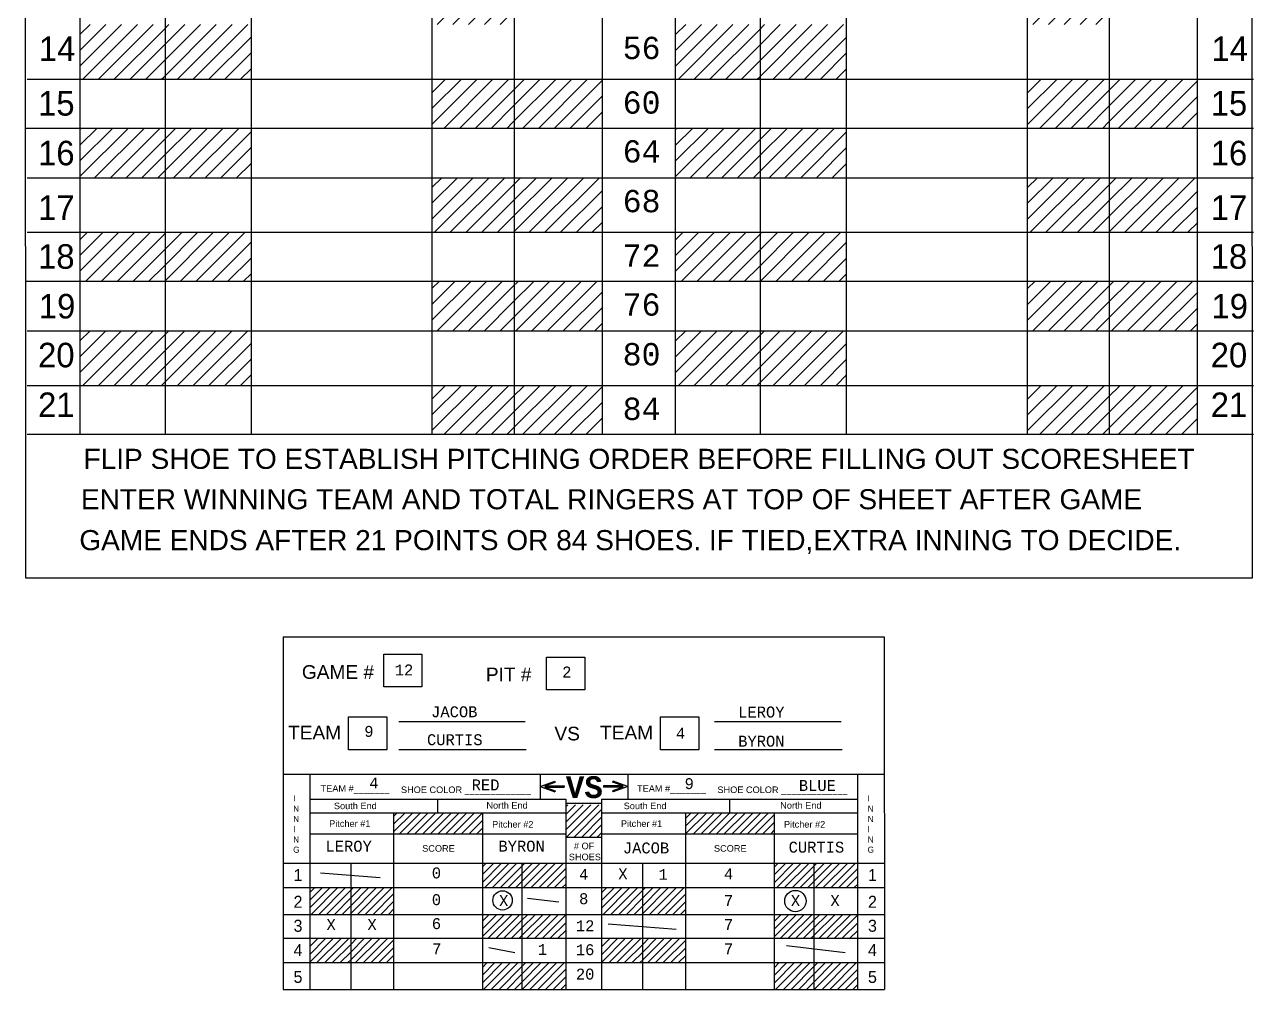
# Model space of a CAD drawing. Header units: inches. Extents: x -9 to 65.4, y -11.2 to 27.1.
# Drawn here: x 23.45 to 34.47, y -7.79 to 0.85 of the extents above; entities that cross this region are included whole.
import ezdxf

# ---------------------------------------------------------------- set-up
doc = ezdxf.new("R2010")
doc.units = ezdxf.units.IN
doc.header["$MEASUREMENT"] = 0
doc.layers.add('AM_0', color=7, linetype='Continuous', lineweight=30)
doc.layers.add('AM_8', color=1, linetype='Continuous', lineweight=15)
doc.layers.add('off to print left', color=7, linetype='Continuous', plot=False)
pattern_1 = [(45, (-4e-15, -8.33531), (-0.07071068, 0.07071068), [])]
pattern_2 = [(45, (0, -11.08076), (-0.07071068, 0.07071068), [])]
pattern_3 = [(45, (5.33987, -8.33531), (-0.07071068, 0.07071068), [])]
pattern_4 = [(45, (5.33987, -11.08076), (-0.07071068, 0.07071068), [])]
pattern_5 = [(45, (14.26789, -11.38615), (-0.03466775, 0.03466775), [])]
pattern_6 = [(45, (16.8859, -11.38615), (-0.03466775, 0.03466775), [])]

msp = doc.modelspace()

# ---------------------------------------------------------------- hatches: boundary and pattern name
at = {"layer": 'AM_0'}
h = msp.add_hatch(dxfattribs=at)
h.set_pattern_fill('_U', color=256, scale=0.1, angle=45, style=0, pattern_type=0)
h.set_pattern_definition(pattern_1)
h.paths.add_polyline_path([(27.82792, 1.30055), (27.10499, 1.30055), (27.10499, 0.85493), (27.82792, 0.85493)])
h = msp.add_hatch(dxfattribs=at)
h.set_pattern_fill('_U', color=256, scale=0.1, angle=45, style=0, pattern_type=0)
h.set_pattern_definition(pattern_3)
h.paths.add_polyline_path([(33.16779, 1.30055), (32.44486, 1.30055), (32.44486, 0.85493), (33.16779, 0.85493)])
h = msp.add_hatch(dxfattribs=at)
h.set_pattern_fill('_U', color=256, scale=0.1, angle=45, style=0, pattern_type=0)
h.set_pattern_definition(pattern_1)
h.paths.add_polyline_path([(24.69795, 0.85493), (23.9492, 0.85493), (23.9492, 0.36571), (24.69795, 0.36571)])
h = msp.add_hatch(dxfattribs=at)
h.set_pattern_fill('_U', color=256, scale=0.1, angle=45, style=0, pattern_type=0)
h.set_pattern_definition(pattern_1)
h.paths.add_polyline_path([(25.48263, 0.36571), (25.48263, 0.85493), (24.69795, 0.85493), (24.69795, 0.36571)])
h = msp.add_hatch(dxfattribs=at)
h.set_pattern_fill('_U', color=256, scale=0.1, angle=45, style=0, pattern_type=0)
h.set_pattern_definition(pattern_3)
h.paths.add_polyline_path([(30.03783, 0.85493), (29.28907, 0.85493), (29.28907, 0.36571), (30.03783, 0.36571)])
h = msp.add_hatch(dxfattribs=at)
h.set_pattern_fill('_U', color=256, scale=0.1, angle=45, style=0, pattern_type=0)
h.set_pattern_definition(pattern_3)
h.paths.add_polyline_path([(30.8225, 0.36571), (30.8225, 0.85493), (30.03783, 0.85493), (30.03783, 0.36571)])
h = msp.add_hatch(dxfattribs=at)
h.set_pattern_fill('_U', color=256, scale=0.1, angle=45, style=0, pattern_type=0)
h.set_pattern_definition(pattern_1)
h.paths.add_polyline_path([(27.10499, -0.07218), (27.82792, -0.07218), (27.82792, 0.36571), (27.10499, 0.36571)])
h = msp.add_hatch(dxfattribs=at)
h.set_pattern_fill('_U', color=256, scale=0.1, angle=45, style=0, pattern_type=0)
h.set_pattern_definition(pattern_1)
h.paths.add_polyline_path([(28.62986, 0.36571), (27.82792, 0.36571), (27.82792, -0.07218), (28.62986, -0.07218)])
h = msp.add_hatch(dxfattribs=at)
h.set_pattern_fill('_U', color=256, scale=0.1, angle=45, style=0, pattern_type=0)
h.set_pattern_definition(pattern_3)
h.paths.add_polyline_path([(32.44486, -0.07218), (33.16779, -0.07218), (33.16779, 0.36571), (32.44486, 0.36571)])
h = msp.add_hatch(dxfattribs=at)
h.set_pattern_fill('_U', color=256, scale=0.1, angle=45, style=0, pattern_type=0)
h.set_pattern_definition(pattern_3)
h.paths.add_polyline_path([(33.96973, 0.36571), (33.16779, 0.36571), (33.16779, -0.07218), (33.96973, -0.07218)])
h = msp.add_hatch(dxfattribs=at)
h.set_pattern_fill('_U', color=256, scale=0.1, angle=45, style=0, pattern_type=0)
h.set_pattern_definition(pattern_1)
h.paths.add_polyline_path([(23.9492, -0.5178), (24.69795, -0.5178), (24.69795, -0.07218), (23.9492, -0.07218)])
h = msp.add_hatch(dxfattribs=at)
h.set_pattern_fill('_U', color=256, scale=0.1, angle=45, style=0, pattern_type=0)
h.set_pattern_definition(pattern_1)
h.paths.add_polyline_path([(24.69795, -0.5178), (25.48263, -0.5178), (25.48263, -0.07218), (24.69795, -0.07218)])
h = msp.add_hatch(dxfattribs=at)
h.set_pattern_fill('_U', color=256, scale=0.1, angle=45, style=0, pattern_type=0)
h.set_pattern_definition(pattern_3)
h.paths.add_polyline_path([(29.28907, -0.5178), (30.03783, -0.5178), (30.03783, -0.07218), (29.28907, -0.07218)])
h = msp.add_hatch(dxfattribs=at)
h.set_pattern_fill('_U', color=256, scale=0.1, angle=45, style=0, pattern_type=0)
h.set_pattern_definition(pattern_3)
h.paths.add_polyline_path([(30.03783, -0.5178), (30.8225, -0.5178), (30.8225, -0.07218), (30.03783, -0.07218)])
h = msp.add_hatch(dxfattribs=at)
h.set_pattern_fill('_U', color=256, scale=0.1, angle=45, style=0, pattern_type=0)
h.set_pattern_definition(pattern_1)
h.paths.add_polyline_path([(27.10499, -1.00702), (27.82792, -1.00702), (27.82792, -0.5178), (27.10499, -0.5178)])
h = msp.add_hatch(dxfattribs=at)
h.set_pattern_fill('_U', color=256, scale=0.1, angle=45, style=0, pattern_type=0)
h.set_pattern_definition(pattern_1)
h.paths.add_polyline_path([(27.82792, -1.00702), (28.62986, -1.00702), (28.62986, -0.5178), (27.82792, -0.5178)])
h = msp.add_hatch(dxfattribs=at)
h.set_pattern_fill('_U', color=256, scale=0.1, angle=45, style=0, pattern_type=0)
h.set_pattern_definition(pattern_3)
h.paths.add_polyline_path([(32.44486, -1.00702), (33.16779, -1.00702), (33.16779, -0.5178), (32.44486, -0.5178)])
h = msp.add_hatch(dxfattribs=at)
h.set_pattern_fill('_U', color=256, scale=0.1, angle=45, style=0, pattern_type=0)
h.set_pattern_definition(pattern_3)
h.paths.add_polyline_path([(33.16779, -1.00702), (33.96973, -1.00702), (33.96973, -0.5178), (33.16779, -0.5178)])
h = msp.add_hatch(dxfattribs=at)
h.set_pattern_fill('_U', color=256, scale=0.1, angle=45, style=0, pattern_type=0)
h.set_pattern_definition(pattern_1)
h.paths.add_polyline_path([(24.69795, -1.00702), (23.9492, -1.00702), (23.9492, -1.4449), (24.69795, -1.4449)])
h = msp.add_hatch(dxfattribs=at)
h.set_pattern_fill('_U', color=256, scale=0.1, angle=45, style=0, pattern_type=0)
h.set_pattern_definition(pattern_1)
h.paths.add_polyline_path([(25.48263, -1.00702), (24.69795, -1.00702), (24.69795, -1.4449), (24.7048, -1.4449), (25.48263, -1.4449)])
h = msp.add_hatch(dxfattribs=at)
h.set_pattern_fill('_U', color=256, scale=0.1, angle=45, style=0, pattern_type=0)
h.set_pattern_definition(pattern_3)
h.paths.add_polyline_path([(30.03783, -1.00702), (29.28907, -1.00702), (29.28907, -1.4449), (30.03783, -1.4449)])
h = msp.add_hatch(dxfattribs=at)
h.set_pattern_fill('_U', color=256, scale=0.1, angle=45, style=0, pattern_type=0)
h.set_pattern_definition(pattern_3)
h.paths.add_polyline_path([(30.8225, -1.00702), (30.03783, -1.00702), (30.03783, -1.4449), (30.04467, -1.4449), (30.8225, -1.4449)])
h = msp.add_hatch(dxfattribs=at)
h.set_pattern_fill('_U', color=256, scale=0.1, angle=45, style=0, pattern_type=0)
h.set_pattern_definition(pattern_2)
h.paths.add_polyline_path([(27.82792, -1.4449), (27.10499, -1.4449), (27.10499, -1.89053), (27.82792, -1.89053)])
h = msp.add_hatch(dxfattribs=at)
h.set_pattern_fill('_U', color=256, scale=0.1, angle=45, style=0, pattern_type=0)
h.set_pattern_definition(pattern_2)
h.paths.add_polyline_path([(27.82792, -1.89053), (28.62986, -1.89053), (28.62986, -1.4449), (27.82792, -1.4449)])
h = msp.add_hatch(dxfattribs=at)
h.set_pattern_fill('_U', color=256, scale=0.1, angle=45, style=0, pattern_type=0)
h.set_pattern_definition(pattern_4)
h.paths.add_polyline_path([(33.16779, -1.4449), (32.44486, -1.4449), (32.44486, -1.89053), (33.16779, -1.89053)])
h = msp.add_hatch(dxfattribs=at)
h.set_pattern_fill('_U', color=256, scale=0.1, angle=45, style=0, pattern_type=0)
h.set_pattern_definition(pattern_4)
h.paths.add_polyline_path([(33.16779, -1.89053), (33.96973, -1.89053), (33.96973, -1.4449), (33.16779, -1.4449)])
h = msp.add_hatch(dxfattribs=at)
h.set_pattern_fill('_U', color=256, scale=0.1, angle=45, style=0, pattern_type=0)
h.set_pattern_definition(pattern_2)
h.paths.add_polyline_path([(24.69795, -1.89053), (23.9492, -1.89053), (23.9492, -2.37974), (24.69795, -2.37974)])
h = msp.add_hatch(dxfattribs=at)
h.set_pattern_fill('_U', color=256, scale=0.1, angle=45, style=0, pattern_type=0)
h.set_pattern_definition(pattern_2)
h.paths.add_polyline_path([(25.48263, -2.37974), (25.48263, -1.89053), (24.69795, -1.89053), (24.69795, -2.37974)])
h = msp.add_hatch(dxfattribs=at)
h.set_pattern_fill('_U', color=256, scale=0.1, angle=45, style=0, pattern_type=0)
h.set_pattern_definition(pattern_4)
h.paths.add_polyline_path([(30.03783, -1.89053), (29.28907, -1.89053), (29.28907, -2.37974), (30.03783, -2.37974)])
h = msp.add_hatch(dxfattribs=at)
h.set_pattern_fill('_U', color=256, scale=0.1, angle=45, style=0, pattern_type=0)
h.set_pattern_definition(pattern_4)
h.paths.add_polyline_path([(30.8225, -2.37974), (30.8225, -1.89053), (30.03783, -1.89053), (30.03783, -2.37974)])
h = msp.add_hatch(dxfattribs=at)
h.set_pattern_fill('_U', color=256, scale=0.1, angle=45, style=0, pattern_type=0)
h.set_pattern_definition(pattern_2)
h.paths.add_polyline_path([(27.10499, -2.81763), (27.82792, -2.81763), (27.82792, -2.37974), (27.10499, -2.37974)])
h = msp.add_hatch(dxfattribs=at)
h.set_pattern_fill('_U', color=256, scale=0.1, angle=45, style=0, pattern_type=0)
h.set_pattern_definition(pattern_2)
h.paths.add_polyline_path([(28.62986, -2.37974), (27.82792, -2.37974), (27.82792, -2.81763), (28.62986, -2.81763)])
h = msp.add_hatch(dxfattribs=at)
h.set_pattern_fill('_U', color=256, scale=0.1, angle=45, style=0, pattern_type=0)
h.set_pattern_definition(pattern_4)
h.paths.add_polyline_path([(32.44486, -2.81763), (33.16779, -2.81763), (33.16779, -2.37974), (32.44486, -2.37974)])
h = msp.add_hatch(dxfattribs=at)
h.set_pattern_fill('_U', color=256, scale=0.1, angle=45, style=0, pattern_type=0)
h.set_pattern_definition(pattern_4)
h.paths.add_polyline_path([(33.96973, -2.37974), (33.16779, -2.37974), (33.16779, -2.81763), (33.96973, -2.81763)])
h = msp.add_hatch(color=256, dxfattribs=at)
h.dxf.hatch_style = 1
h.paths.add_polyline_path([(28.29121, -5.96968), (28.11565, -5.96968), (28.20946, -5.9351), (28.20607, -5.9259), (28.07372, -5.97469), (28.20607, -6.02239), (28.20939, -6.01317), (28.11595, -5.97949), (28.29121, -5.97949)])
h = msp.add_hatch(color=256, dxfattribs=at)
h.dxf.hatch_style = 1
h.paths.add_polyline_path([(28.81819, -5.97949), (28.72475, -6.01317), (28.72808, -6.02239), (28.86042, -5.97469), (28.72808, -5.9259), (28.72469, -5.9351), (28.8185, -5.96968), (28.64293, -5.96968), (28.64293, -5.97949)])
h = msp.add_hatch(dxfattribs=at)
h.set_pattern_fill('_U', color=256, scale=0.049028, angle=45, style=0, pattern_type=0)
h.set_pattern_definition(pattern_5)
h.paths.add_polyline_path([(28.30442, -6.42718), (28.30442, -6.13754), (28.62552, -6.13754), (28.62552, -6.42718)])
h = msp.add_hatch(dxfattribs=at)
h.set_pattern_fill('_U', color=256, scale=0.049028, angle=45, style=0, pattern_type=0)
h.set_pattern_definition(pattern_5)
h.paths.add_polyline_path([(27.91125, -6.66192), (27.55682, -6.66192), (27.55682, -6.8804), (27.91125, -6.8804)])
h = msp.add_hatch(dxfattribs=at)
h.set_pattern_fill('_U', color=256, scale=0.049028, angle=45, style=0, pattern_type=0)
h.set_pattern_definition(pattern_5)
h.paths.add_polyline_path([(27.91125, -6.8804), (28.30442, -6.8804), (28.30442, -6.66192), (27.91125, -6.66192)])
h = msp.add_hatch(dxfattribs=at)
h.set_pattern_fill('_U', color=256, scale=0.049028, angle=45, style=0, pattern_type=0)
h.set_pattern_definition(pattern_6)
h.paths.add_polyline_path([(30.52926, -6.66192), (30.17483, -6.66192), (30.17483, -6.8804), (30.52926, -6.8804)])
h = msp.add_hatch(dxfattribs=at)
h.set_pattern_fill('_U', color=256, scale=0.049028, angle=45, style=0, pattern_type=0)
h.set_pattern_definition(pattern_6)
h.paths.add_polyline_path([(30.52926, -6.8804), (30.92244, -6.8804), (30.92244, -6.66192), (30.52926, -6.66192)])
h = msp.add_hatch(dxfattribs=at)
h.set_pattern_fill('_U', color=256, scale=0.049028, angle=45, style=0, pattern_type=0)
h.set_pattern_definition(pattern_5)
h.paths.add_polyline_path([(26.3767, -6.8804), (26.00961, -6.8804), (26.00961, -7.12025), (26.3767, -7.12025)])
h = msp.add_hatch(dxfattribs=at)
h.set_pattern_fill('_U', color=256, scale=0.049028, angle=45, style=0, pattern_type=0)
h.set_pattern_definition(pattern_5)
h.paths.add_polyline_path([(26.76141, -7.12025), (26.76141, -6.8804), (26.3767, -6.8804), (26.3767, -7.12025)])
h = msp.add_hatch(dxfattribs=at)
h.set_pattern_fill('_U', color=256, scale=0.049028, angle=45, style=0, pattern_type=0)
h.set_pattern_definition(pattern_6)
h.paths.add_polyline_path([(28.99472, -6.8804), (28.62762, -6.8804), (28.62762, -7.12025), (28.99472, -7.12025)])
h = msp.add_hatch(dxfattribs=at)
h.set_pattern_fill('_U', color=256, scale=0.049028, angle=45, style=0, pattern_type=0)
h.set_pattern_definition(pattern_6)
h.paths.add_polyline_path([(29.37942, -7.12025), (29.37942, -6.8804), (28.99472, -6.8804), (28.99472, -7.12025)])
h = msp.add_hatch(dxfattribs=at)
h.set_pattern_fill('_U', color=256, scale=0.049028, angle=45, style=0, pattern_type=0)
h.set_pattern_definition(pattern_5)
h.paths.add_polyline_path([(27.55682, -7.33493), (27.91125, -7.33493), (27.91125, -7.12025), (27.55682, -7.12025)])
h = msp.add_hatch(dxfattribs=at)
h.set_pattern_fill('_U', color=256, scale=0.049028, angle=45, style=0, pattern_type=0)
h.set_pattern_definition(pattern_5)
h.paths.add_polyline_path([(28.30442, -7.12025), (27.91125, -7.12025), (27.91125, -7.33493), (28.30442, -7.33493)])
h = msp.add_hatch(dxfattribs=at)
h.set_pattern_fill('_U', color=256, scale=0.049028, angle=45, style=0, pattern_type=0)
h.set_pattern_definition(pattern_6)
h.paths.add_polyline_path([(30.17483, -7.33493), (30.52926, -7.33493), (30.52926, -7.12025), (30.17483, -7.12025)])
h = msp.add_hatch(dxfattribs=at)
h.set_pattern_fill('_U', color=256, scale=0.049028, angle=45, style=0, pattern_type=0)
h.set_pattern_definition(pattern_6)
h.paths.add_polyline_path([(30.92244, -7.12025), (30.52926, -7.12025), (30.52926, -7.33493), (30.92244, -7.33493)])
h = msp.add_hatch(dxfattribs=at)
h.set_pattern_fill('_U', color=256, scale=0.049028, angle=45, style=0, pattern_type=0)
h.set_pattern_definition(pattern_5)
h.paths.add_polyline_path([(26.00961, -7.55341), (26.3767, -7.55341), (26.3767, -7.33493), (26.00961, -7.33493)])
h = msp.add_hatch(dxfattribs=at)
h.set_pattern_fill('_U', color=256, scale=0.049028, angle=45, style=0, pattern_type=0)
h.set_pattern_definition(pattern_5)
h.paths.add_polyline_path([(26.3767, -7.55341), (26.76141, -7.55341), (26.76141, -7.33493), (26.3767, -7.33493)])
h = msp.add_hatch(dxfattribs=at)
h.set_pattern_fill('_U', color=256, scale=0.049028, angle=45, style=0, pattern_type=0)
h.set_pattern_definition(pattern_6)
h.paths.add_polyline_path([(28.62762, -7.55341), (28.99472, -7.55341), (28.99472, -7.33493), (28.62762, -7.33493)])
h = msp.add_hatch(dxfattribs=at)
h.set_pattern_fill('_U', color=256, scale=0.049028, angle=45, style=0, pattern_type=0)
h.set_pattern_definition(pattern_6)
h.paths.add_polyline_path([(28.99472, -7.55341), (29.37942, -7.55341), (29.37942, -7.33493), (28.99472, -7.33493)])
h = msp.add_hatch(dxfattribs=at)
h.set_pattern_fill('_U', color=256, scale=0.049028, angle=45, style=0, pattern_type=0)
h.set_pattern_definition(pattern_5)
h.paths.add_polyline_path([(27.55682, -7.79326), (27.91125, -7.79326), (27.91125, -7.55341), (27.55682, -7.55341)])
h = msp.add_hatch(dxfattribs=at)
h.set_pattern_fill('_U', color=256, scale=0.049028, angle=45, style=0, pattern_type=0)
h.set_pattern_definition(pattern_5)
h.paths.add_polyline_path([(27.91125, -7.79326), (28.30442, -7.79326), (28.30442, -7.55341), (27.91125, -7.55341)])
h = msp.add_hatch(dxfattribs=at)
h.set_pattern_fill('_U', color=256, scale=0.049028, angle=45, style=0, pattern_type=0)
h.set_pattern_definition(pattern_6)
h.paths.add_polyline_path([(30.17483, -7.79326), (30.52926, -7.79326), (30.52926, -7.55341), (30.17483, -7.55341)])
h = msp.add_hatch(dxfattribs=at)
h.set_pattern_fill('_U', color=256, scale=0.049028, angle=45, style=0, pattern_type=0)
h.set_pattern_definition(pattern_6)
h.paths.add_polyline_path([(30.52926, -7.79326), (30.92244, -7.79326), (30.92244, -7.55341), (30.52926, -7.55341)])
at = {"layer": 'AM_8'}
h = msp.add_hatch(dxfattribs=at)
h.set_pattern_fill('_U', color=256, scale=0.049028, angle=45, style=0, pattern_type=0)
h.set_pattern_definition(pattern_5)
h.paths.add_polyline_path([(27.55682, -6.39796), (27.55682, -6.20944), (26.76141, -6.20944), (26.76141, -6.39796), (27.30378, -6.39796)])
h = msp.add_hatch(dxfattribs=at)
h.set_pattern_fill('_U', color=256, scale=0.049028, angle=45, style=0, pattern_type=0)
h.set_pattern_definition(pattern_5)
h.paths.add_polyline_path([(30.17273, -6.20944), (29.37732, -6.20944), (29.37732, -6.39796), (30.17273, -6.39796)])

# ---------------------------------------------------------------- linework, layer by layer
at = {"layer": 'AM_0'}
for p, q in [((23.9492, 8.42198), (23.9492, -2.81763)), ((33.96546, 8.42198), (33.96546, -2.81763)), ((28.62986, 7.96437), (28.62986, -2.81763)), ((29.2848, 7.96437), (29.2848, -2.81763)), ((25.48263, 7.71437), (25.48263, -2.81763)), ((27.10499, 7.71437), (27.10499, -2.81763)), ((30.81822, 7.71437), (30.81822, -2.81763)), ((32.44058, 7.71437), (32.44058, -2.81763)), ((24.71164, 1.30055), (24.71164, -0.07218)), ((27.8416, 1.30055), (27.8416, -0.07218)), ((30.04723, 1.30055), (30.04723, -0.07218)), ((33.1772, 1.30055), (33.1772, -0.07218)), ((23.47529, 0.36571), (29.29848, 0.36571)), ((29.29848, 0.36571), (34.46892, 0.36571)), ((23.46845, -0.07218), (29.29848, -0.07218)), ((23.47529, -0.07218), (34.46914, -0.07218)), ((24.71164, -0.07218), (24.71164, -1.4449)), ((27.8416, -0.07218), (27.8416, -1.4449)), ((29.30275, -0.07218), (34.46845, -0.07218)), ((30.04723, -0.07218), (30.04723, -1.4449)), ((33.1772, -0.07218), (33.1772, -1.4449)), ((23.47529, -0.5178), (29.29848, -0.5178)), ((29.29848, -0.5178), (34.46867, -0.5178)), ((23.47529, -1.00702), (29.29848, -1.00702)), ((29.29848, -1.00702), (34.46892, -1.00702)), ((23.46845, -1.4449), (29.29848, -1.4449)), ((23.47529, -1.4449), (34.46914, -1.4449)), ((23.47529, -1.4449), (34.46914, -1.4449)), ((24.71164, -1.4449), (24.71164, -2.81763)), ((27.8416, -1.4449), (27.8416, -2.81763)), ((29.30275, -1.4449), (34.46845, -1.4449)), ((30.04723, -1.4449), (30.04723, -2.81763)), ((33.1772, -1.4449), (33.1772, -2.81763)), ((23.47529, -1.89053), (29.29848, -1.89053)), ((29.29848, -1.89053), (34.46867, -1.89053)), ((23.47529, -2.37974), (29.29848, -2.37974)), ((29.29848, -2.37974), (34.46892, -2.37974)), ((23.47529, -2.81763), (34.46914, -2.81763)), ((26.80762, -5.39056), (27.94054, -5.39056)), ((29.63921, -5.39056), (30.77213, -5.39056)), ((26.80695, -5.64384), (27.94966, -5.64384)), ((29.63855, -5.64384), (30.78125, -5.64384)), ((25.77055, -5.86251), (28.62552, -5.86251)), ((26.00961, -5.86251), (26.00961, -7.79326)), ((28.07372, -5.86251), (28.07372, -6.08687)), ((28.07372, -5.97469), (28.20607, -5.9259)), ((28.11565, -5.96968), (28.20946, -5.9351)), ((28.20607, -5.9259), (28.20946, -5.9351)), ((28.62552, -5.86251), (31.15984, -5.86251)), ((28.72808, -5.9259), (28.72469, -5.9351)), ((28.8185, -5.96968), (28.72469, -5.9351)), ((28.86042, -5.97469), (28.72808, -5.9259)), ((28.86042, -5.86251), (28.86042, -6.08687)), ((30.92034, -5.86251), (30.92034, -7.79326)), ((28.07372, -5.97469), (28.20607, -6.02239)), ((28.11565, -5.96968), (28.29121, -5.96968)), ((28.11595, -5.97949), (28.20939, -6.01317)), ((28.11595, -5.97949), (28.29121, -5.97949)), ((28.20939, -6.01317), (28.20607, -6.02239)), ((28.29121, -5.96968), (28.29121, -5.97949)), ((28.8185, -5.96968), (28.64293, -5.96968)), ((28.64293, -5.96968), (28.64293, -5.97949)), ((28.81819, -5.97949), (28.64293, -5.97949)), ((28.81819, -5.97949), (28.72475, -6.01317)), ((28.72475, -6.01317), (28.72808, -6.02239)), ((28.86042, -5.97469), (28.72808, -6.02239)), ((26.00961, -6.08687), (28.30442, -6.08687)), ((27.15702, -6.20944), (27.15702, -6.08687)), ((28.30442, -6.08687), (28.30442, -7.79326)), ((28.30442, -6.12261), (28.62552, -6.12261)), ((28.62552, -6.08687), (28.62552, -7.33493)), ((28.62552, -6.08687), (30.92453, -6.08687)), ((28.62552, -6.08687), (28.62552, -7.79326)), ((29.77502, -6.20944), (29.77502, -6.08687)), ((26.00961, -6.20944), (28.30442, -6.20944)), ((26.76141, -6.20944), (26.76141, -7.79326)), ((27.55682, -6.20944), (27.55682, -7.79326)), ((28.62552, -6.20944), (30.92453, -6.20944)), ((29.37732, -6.20944), (29.37732, -7.79326)), ((30.17273, -6.20944), (30.17273, -7.79326)), ((26.00961, -6.39796), (28.30442, -6.39796)), ((28.30442, -6.42718), (28.62552, -6.42718)), ((28.62552, -6.39796), (30.92453, -6.39796)), ((25.7672, -6.66192), (28.62552, -6.66192)), ((26.3767, -6.66192), (26.3767, -7.33493)), ((27.91125, -6.66192), (27.91125, -7.33493)), ((28.62762, -6.66192), (31.16024, -6.66192)), ((28.99262, -6.66192), (28.99262, -7.33493)), ((30.52717, -6.66192), (30.52717, -7.33493)), ((25.77055, -6.8804), (28.62552, -6.8804)), ((28.62552, -6.8804), (31.16035, -6.8804)), ((25.77055, -7.12025), (28.62552, -7.12025)), ((28.62552, -7.12025), (31.16047, -7.12025)), ((25.7672, -7.33493), (28.62552, -7.33493)), ((25.77055, -7.33493), (31.16057, -7.33493)), ((26.3767, -7.33493), (26.3767, -7.79326)), ((27.91125, -7.33493), (27.91125, -7.79326)), ((28.62762, -7.33493), (31.16024, -7.33493)), ((28.99262, -7.33493), (28.99262, -7.79326)), ((30.52717, -7.33493), (30.52717, -7.79326)), ((25.77055, -7.55341), (28.62552, -7.55341)), ((28.62552, -7.55341), (31.16035, -7.55341)), ((25.77055, -7.79326), (28.62552, -7.79326)), ((28.62552, -7.79326), (31.16047, -7.79326))]:
    msp.add_line(p, q, dxfattribs=at)
for points in [[(23.46161, -4.10387), (34.46161, -4.10387), (34.45273, 13.72374), (23.45273, 13.72374)], [(26.67218, -4.78727), (27.01529, -4.78727), (27.01529, -5.08127), (26.67218, -5.08127)], [(28.13284, -4.81369), (28.47595, -4.81369), (28.47595, -5.10769), (28.13284, -5.10769)], [(26.35716, -5.35051), (26.70027, -5.35051), (26.70027, -5.64451), (26.35716, -5.64451)], [(29.15394, -5.35051), (29.49705, -5.35051), (29.49705, -5.64451), (29.15394, -5.64451)]]:
    msp.add_lwpolyline(points, close=True, dxfattribs=at)
at = {"layer": 'off to print left'}
for p, q in [((25.77055, -4.6344), (25.77055, -7.79326)), ((25.77055, -4.6344), (31.15944, -4.6344)), ((31.15944, -4.6344), (31.16047, -7.79326)), ((26.10608, -6.74783), (26.6412, -6.78985)), ((27.96243, -6.97536), (28.24119, -7.00898)), ((28.68551, -7.20663), (29.29345, -7.2541)), ((27.61437, -7.41877), (27.84792, -7.4615)), ((30.28461, -7.39989), (30.80781, -7.46263))]:
    msp.add_line(p, q, dxfattribs=at)
for centre, radius in [((27.73747, -6.9951), 0.08683), ((30.36318, -7.00162), 0.09589)]:
    msp.add_circle(centre, radius, dxfattribs=at)

# ---------------------------------------------------------------- texts
at = {"layer": 'AM_0', "attachment_point": 1}
for s, insert, char_height, width in [('14', (23.58063, 0.74819), 0.22, 0.48114), ('{\\fMonospac821 BT|b0|i0|c0|p49;56}', (28.81486, 0.74574), 0.2, 0.5475591), ('14', (34.09304, 0.74819), 0.22, 0.48114), ('15', (23.57379, 0.25897), 0.22, 0.48114), ('{\\fMonospac821 BT|b0|i0|c0|p49;60}', (28.81486, 0.25652), 0.2, 0.5475591), ('15', (34.0862, 0.25897), 0.22, 0.48114), ('16', (23.57379, -0.18665), 0.22, 0.48114), ('{\\fMonospac821 BT|b0|i0|c0|p49;64}', (28.81486, -0.18136), 0.2, 0.5475591), ('16', (34.0862, -0.18665), 0.22, 0.48114), ('{\\fMonospac821 BT|b0|i0|c0|p49;68}', (28.81486, -0.62699), 0.2, 0.5475591), ('17', (23.57379, -0.67587), 0.22, 0.48114), ('17', (34.0862, -0.67587), 0.22, 0.48114), ('18', (23.57379, -1.11376), 0.22, 0.48114), ('{\\fMonospac821 BT|b0|i0|c0|p49;72}', (28.81486, -1.1162), 0.2, 0.5475591), ('18', (34.0862, -1.11376), 0.22, 0.48114), ('19', (23.58063, -1.55938), 0.22, 0.48114), ('{\\fMonospac821 BT|b0|i0|c0|p49;76}', (28.81486, -1.55409), 0.2, 0.5475591), ('19', (34.09304, -1.55938), 0.22, 0.48114), ('20', (23.57379, -1.99727), 0.22, 0.48114), ('{\\fMonospac821 BT|b0|i0|c0|p49;80}', (28.81486, -1.99971), 0.2, 0.5475591), ('20', (34.0862, -1.99727), 0.22, 0.48114), ('21', (23.57379, -2.44289), 0.22, 0.48114), ('{\\fMonospac821 BT|b0|i0|c0|p49;84}', (28.81486, -2.48893), 0.2, 0.5475591), ('21', (34.0862, -2.44289), 0.22, 0.48114), ('{\\fArial|b0|i0|c0|p34;GAME #}', (25.93867, -4.88684), 0.122569, 0.8276865), ('{\\fMonospac821 BT|b0|i0|c0|p49;12}', (26.77096, -4.88093), 0.0980552, 0.2684551), ('{\\fArial|b0|i0|c0|p34;PIT #}', (27.58805, -4.90884), 0.122569, 0.8276865), ('{\\fMonospac821 BT|b0|i0|c0|p49;2}', (28.27223, -4.89945), 0.0980552, 0.2684551), ('{\\fMonospac821 BT|b0|i0|c0|p49;JACOB}', (27.09742, -5.25566), 0.0980552, 0.2684551), ('{\\fMonospac821 BT|b0|i0|c0|p49;LEROY}', (29.85015, -5.25799), 0.0980552, 0.2684551), ('{\\fArial|b0|i0|c0|p34;TEAM}', (25.81504, -5.42998), 0.122569, 0.8276865), ('{\\fMonospac821 BT|b0|i0|c0|p49;9}', (26.49797, -5.43158), 0.0980552, 0.2684551), ('{\\fMonospac821 BT|b0|i0|c0|p49;CURTIS}', (27.06014, -5.50596), 0.0980552, 0.2684551), ('{\\fArial|b0|i0|c0|p34;VS}', (28.20276, -5.4389), 0.122569, 0.8276865), ('{\\fArial|b0|i0|c0|p34;TEAM}', (28.61182, -5.42998), 0.122569, 0.8276865), ('{\\fMonospac821 BT|b0|i0|c0|p49;4}', (29.29233, -5.44849), 0.0980552, 0.2684551), ('{\\fMonospac821 BT|b0|i0|c0|p49;BYRON}', (29.85028, -5.51935), 0.0980552, 0.2684551), ('{\\fMonospac821 BT|b0|i0|c0|p49;4}', (26.54229, -5.89429), 0.0980552, 0.2684551), ('{\\fMonospac821 BT|b0|i0|c0|p49;RED}', (27.4609, -5.91111), 0.0980552, 0.2684551), ('{\\fMonospac821 BT|b0|i0|c0|p49;9}', (29.36967, -5.89957), 0.0980552, 0.2684551), ('{\\fMonospac821 BT|b0|i0|c0|p49;BLUE}', (30.39398, -5.91639), 0.0980552, 0.2684551), ('I\\PN\\PN\\PI\\PN\\PG', (25.86059, -6.05364), 0.05516, 0.1121261), ('{\\fArial|b0|i0|c0|p34;TEAM #_______ }', (26.10635, -5.96274), 0.0588331, 0.644176), ('{\\fArial|b0|i0|c0|p34;SHOE COLOR _____________}', (26.82705, -5.97428), 0.0588331, 1.2656934), ('{\\fArial|b0|i0|c0|p34;TEAM #_______ }', (28.94337, -5.96274), 0.0588331, 0.644176), ('{\\fArial|b0|i0|c0|p34;SHOE COLOR _____________}', (29.66407, -5.97428), 0.0588331, 1.2656934), ('I\\PN\\PN\\PI\\PN\\PG', (31.01037, -6.05364), 0.05516, 0.1121261), ('{\\fArial|b0|i0|c0|p34;South End}', (26.22611, -6.11867), 0.0588331, 0.644176), ('{\\fArial|b0|i0|c0|p34;North End}', (27.59302, -6.114), 0.0588331, 0.644176), ('{\\fArial|b0|i0|c0|p34;South End}', (28.82374, -6.11867), 0.0588331, 0.644176), ('{\\fArial|b0|i0|c0|p34;North End}', (30.22722, -6.114), 0.0588331, 0.644176), ('{\\fArial|b0|i0|c0|p34;Pitcher #1}', (26.18303, -6.27756), 0.0588331, 0.644176), ('{\\fArial|b0|i0|c0|p34;Pitcher #1}', (28.79895, -6.27756), 0.0588331, 0.644176), ('{\\fArial|b0|i0|c0|p34;Pitcher #2}', (27.64454, -6.28411), 0.0588331, 0.644176), ('{\\fArial|b0|i0|c0|p34;Pitcher #2}', (30.26046, -6.28411), 0.0588331, 0.644176), ('{\\fMonospac821 BT|b0|i0|c0|p49;LEROY}', (26.15046, -6.46075), 0.0980552, 0.2684551), ('{\\fArial|b0|i0|c0|p34;SCORE}', (27.01707, -6.49994), 0.0588331, 0.644176), ('{\\fMonospac821 BT|b0|i0|c0|p49;BYRON}', (27.70064, -6.46026), 0.0980552, 0.2684551), ('{\\fArial|b0|i0|c0|p34;  # OF\\PSHOES}', (28.33174, -6.47822), 0.0588331, 0.644176), ('{\\fMonospac821 BT|b0|i0|c0|p49;JACOB}', (28.81625, -6.47618), 0.0980552, 0.2684551), ('{\\fArial|b0|i0|c0|p34;SCORE}', (29.63299, -6.49994), 0.0588331, 0.644176), ('{\\fMonospac821 BT|b0|i0|c0|p49;CURTIS}', (30.30237, -6.46906), 0.0980552, 0.2684551), ('1', (25.86385, -6.71425), 0.10786, 0.2358914), ('{\\fMonospac821 BT|b0|i0|c0|p49;0}', (27.10358, -6.70001), 0.0980552, 0.2684551), ('{\\fMonospac821 BT|b0|i0|c0|p49;4}', (28.42369, -6.71285), 0.0980552, 0.2684551), ('{\\fMonospac821 BT|b0|i0|c0|p49;X}', (28.77515, -6.70857), 0.0980552, 0.2684551), ('{\\fMonospac821 BT|b0|i0|c0|p49;1}', (29.13518, -6.71285), 0.0980552, 0.2684551), ('{\\fMonospac821 BT|b0|i0|c0|p49;4}', (29.72237, -6.70857), 0.0980552, 0.2684551), ('1', (31.01363, -6.71425), 0.10786, 0.2358914), ('{\\fMonospac821 BT|b0|i0|c0|p49;0}', (27.10358, -6.93986), 0.0980552, 0.2684551), ('{\\fMonospac821 BT|b0|i0|c0|p49;8}', (28.42369, -6.93133), 0.0980552, 0.2684551), ('2', (25.86385, -6.9541), 0.10786, 0.2358914), ('{\\fMonospac821 BT|b0|i0|c0|p49;X}', (27.70644, -6.94842), 0.0980552, 0.2684551), ('{\\fMonospac821 BT|b0|i0|c0|p49;7}', (29.72237, -6.94842), 0.0980552, 0.2684551), ('{\\fMonospac821 BT|b0|i0|c0|p49;X}', (30.32236, -6.94842), 0.0980552, 0.2684551), ('{\\fMonospac821 BT|b0|i0|c0|p49;X}', (30.67679, -6.94842), 0.0980552, 0.2684551), ('2', (31.01363, -6.9541), 0.10786, 0.2358914), ('{\\fMonospac821 BT|b0|i0|c0|p49;6}', (27.10358, -7.15454), 0.0980552, 0.2684551), ('3', (25.86385, -7.16879), 0.10786, 0.2358914), ('{\\fMonospac821 BT|b0|i0|c0|p49;X}', (26.15923, -7.16311), 0.0980552, 0.2684551), ('{\\fMonospac821 BT|b0|i0|c0|p49;X}', (26.52633, -7.16311), 0.0980552, 0.2684551), ('{\\fMonospac821 BT|b0|i0|c0|p49;12}', (28.39512, -7.17378), 0.0980552, 0.2684551), ('{\\fMonospac821 BT|b0|i0|c0|p49;7}', (29.72237, -7.16311), 0.0980552, 0.2684551), ('3', (31.01363, -7.16879), 0.10786, 0.2358914), ('4', (25.86385, -7.38726), 0.10786, 0.2358914), ('{\\fMonospac821 BT|b0|i0|c0|p49;7}', (27.10646, -7.38159), 0.0980552, 0.2684551), ('{\\fMonospac821 BT|b0|i0|c0|p49;1}', (28.05381, -7.38587), 0.0980552, 0.2684551), ('{\\fMonospac821 BT|b0|i0|c0|p49;16}', (28.39512, -7.38846), 0.0980552, 0.2684551), ('{\\fMonospac821 BT|b0|i0|c0|p49;7}', (29.72237, -7.38159), 0.0980552, 0.2684551), ('4', (31.01363, -7.38726), 0.10786, 0.2358914), ('5', (25.86385, -7.62712), 0.10786, 0.2358914), ('{\\fMonospac821 BT|b0|i0|c0|p49;20}', (28.39512, -7.60694), 0.0980552, 0.2684551), ('5', (31.01363, -7.62712), 0.10786, 0.2358914)]:
    msp.add_mtext(s, dxfattribs=dict(at, insert=insert, char_height=char_height, width=width))
for s, width, insert, char_height in [('{\\fArial|b0|i0|c0|p34;FLIP SHOE TO ESTABLISH PITCHING ORDER BEFORE FILLING OUT SCORESHEET}', 11.4872651, (23.9812, -2.94746), 0.18), ('{\\fArial|b0|i0|c0|p34;ENTER WINNING TEAM AND TOTAL RINGERS AT TOP OF SHEET AFTER GAME}', 11.4872651, (23.95768, -3.30944), 0.18), ('{\\fArial|b0|i0|c0|p34;GAME ENDS AFTER 21 POINTS OR 84 SHOES. IF TIED,EXTRA INNING TO DECIDE.}', 11.4872651, (23.94357, -3.67611), 0.18), ('{\\fMonospac821 BT|b1|i0|c0|p49;VS}', 1.5144654, (28.30442, -5.88191), 0.1961104)]:
    msp.add_mtext_dynamic_manual_height_columns(s, width=width, gutter_width=1, heights=[0], dxfattribs=dict(at, insert=insert, char_height=char_height))

doc.saveas('drawing.dxf')
